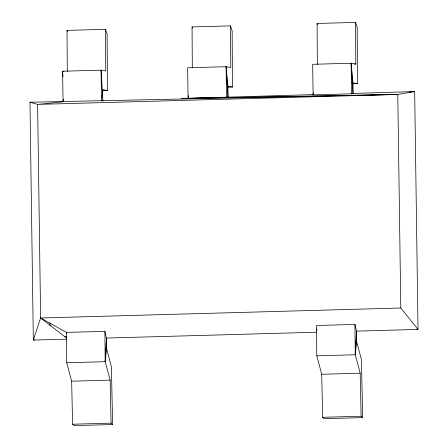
<?xml version="1.0" encoding="UTF-8"?>
<svg xmlns="http://www.w3.org/2000/svg" width="448" height="448" viewBox="0 0 448 448"><rect width="100%" height="100%" fill="white"/><g stroke="black" fill="none" stroke-linecap="round" stroke-linejoin="round"><path stroke-width="0.67" d="M316.613 332.231L106.422 338.055L106.574 348.572L111.367 366.531L112.638 424.536L111.07 423.158L110.13 380.122L105.202 361.682L106.422 338.055L104.894 331.352L66.422 332.416L40.628 317.979L37.61 104.406L29.971 102.234L33.331 340.077L66.567 339.158M362.69 417.609L361.127 416.231L360.186 373.201L355.258 354.754L356.479 331.128L354.95 324.43L316.478 325.494L316.786 355.824L321.714 374.265L322.655 417.301L324.223 418.678L362.69 417.609L361.424 359.604L356.63 341.645L356.479 331.128L418.029 329.426L414.669 91.582L351.725 93.458M66.556 333.794L66.422 332.416L66.735 362.746L105.202 361.682L106.574 348.572L105.174 348.611M316.786 355.824L355.258 354.754L356.63 341.645L355.23 341.684M409.142 92.07L414.669 91.582L397.779 94.433L37.61 104.406L63.045 101.802L63.392 99.064M188.423 95.581L188.076 98.342L181.11 98.801M313.102 94.881L312.67 64.305L351.142 63.241L351.574 93.811L313.102 94.881L313.365 92.809M416.758 329.062L418.029 329.426L400.798 308.006L40.628 317.979L33.331 340.077L34.681 339.847M203.459 97.882L188.076 98.342L187.639 67.766L226.111 66.702L230.793 67.525L230.535 25.861L192.063 26.925L192.315 67.894M204.859 97.838L218.148 97.446M221.642 97.339L313.264 94.606M67.29 71.361L67.032 30.391L105.504 29.322L107.122 34.334L107.47 90.49L102.575 90.63M317.346 64.434L317.089 23.464L355.561 22.4L357.179 27.406L357.526 83.569L352.632 83.703M354.418 64.103L355.818 64.064L355.561 22.4M351.568 82.807L357.526 83.569M227.601 87.164L232.495 87.03L232.148 30.873L230.535 25.861M31.354 102.346L29.971 102.234L397.779 94.433L400.798 308.006M64.91 336.818L66.304 336.778M66.735 362.746L71.658 381.192L110.13 380.122M321.714 374.265L360.186 373.201M71.658 381.192L72.598 424.222L111.07 423.158M322.655 417.301L361.127 416.231M112.638 424.536L74.166 425.6L72.598 424.222M397.779 94.433L188.076 98.342L226.542 97.278L226.111 66.702L227.942 86.229L228.105 97.77M352.962 93.576L351.142 63.241L355.818 64.064M227.942 86.229L232.495 87.03M63.952 71.467L62.614 71.232L63.045 101.802M107.47 90.49L102.911 89.69L101.517 100.738L101.086 70.162L62.614 71.232L62.95 76.815M40.628 317.979L66.315 337.848M317.089 23.464L317.498 24.718M192.063 26.925L192.466 28.179M67.032 30.391L67.441 31.64M316.814 328.938L316.949 330.316M351.142 63.241L352.968 82.768L353.125 93.626M226.111 66.702L227.976 97.726M102.956 101.259L101.086 70.162L105.762 70.986L105.504 29.322M50.014 322.571L50.064 326.06M354.95 324.43L355.258 354.754M104.894 331.352L105.202 361.682"/></g></svg>
